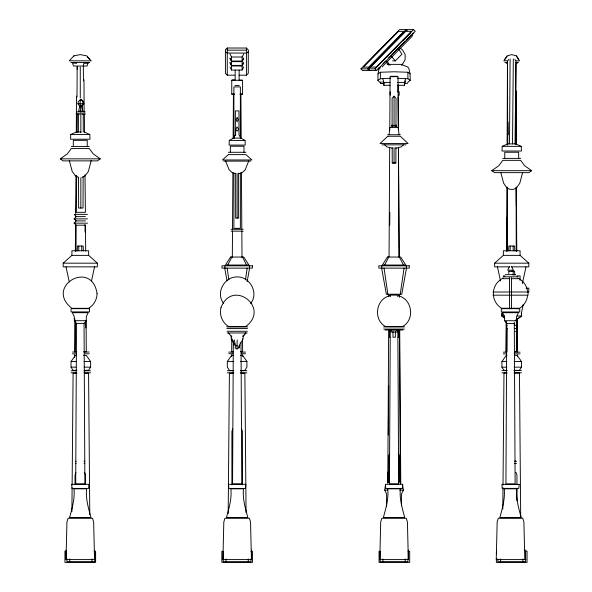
<?xml version="1.0" encoding="UTF-8"?>
<svg xmlns="http://www.w3.org/2000/svg" width="592" height="592" viewBox="0 0 592 592"><rect width="100%" height="100%" fill="white"/><g stroke="black" fill="none" stroke-linecap="round" stroke-linejoin="round"><path stroke-width="0.89" d="M394.05 126.385L394.05 96.17L396.011 98.346L396.004 126.399M507.455 61.368L507.174 144.492M507.048 328.582L507.004 351.685L506.264 351.685L506.397 322.085M507.196 250.956L507.314 187.198M507.388 144.685L507.47 64.313M515.647 143.893L507.788 143.893L502.201 146.35L502.009 151.019L521.426 151.019L521.234 146.35L515.647 143.893L515.965 64.313M83.124 176.779L83.028 208.036L78.632 208.036L78.536 177.696M392.185 147.549L392.237 162.933L395.87 162.933L395.922 147.549M396.004 126.732L396.004 124.919M506.708 250.86L506.989 187.042M76.294 132.26L76.501 96.045M75.584 321.301L75.391 351.796L76.116 351.796M76.013 251.067L76.176 225.189L74.126 223.162L76.19 220.905L85.463 220.905M77.012 97.036L77.167 66.896M76.523 323.41L75.68 483.908L84.885 483.908L84.042 323.41L86.21 320.694L86.343 316.431L88.215 312.687L72.365 312.687L74.222 316.431L74.355 320.694L76.523 323.41L84.042 323.41M233.315 340.933L232.56 483.908L241.773 483.908L241.025 342.775M387.782 483.087L388.648 329.759M388.84 296.511L388.848 294.661M389.062 256.795L389.677 147.808M389.78 130.262L390.084 76.686L398.024 76.686L398.32 128.412M390.261 329.862L389.447 483.908L398.66 483.908L397.846 329.862M507.455 83.228L507.788 143.893M506.767 323.461L505.931 483.93L515.121 483.93L514.285 323.461L506.767 323.461L504.606 320.731L504.473 316.424L502.608 312.694L518.444 312.694L516.579 316.424L516.439 320.731L504.606 320.731M74.496 357.538L74.518 354.771M74.54 352.003L74.807 318.762M75.339 251.363L75.561 223.665M75.576 221.815L75.591 219.972M75.613 217.205L75.628 215.355M75.643 213.505L75.946 175.654M231.642 356.48L231.657 354.63M231.679 351.863L231.768 338.002M232.323 257.638L232.501 230.85M232.515 229L232.9 172.657M233.137 138.476L233.44 94.135L233.944 94.121M235.172 70.263L235.179 80.431M239.101 70.263L239.109 80.431M387.982 482.991L388.056 471.905M388.308 434.957L388.648 385.999M389.743 225.278L389.832 212.343M505.975 352.003L506.219 321.53M506.774 251.363L507.048 217.205M507.625 145.181L507.64 143.338M71.898 511.754L72.106 487.749M72.128 484.974L73.09 373.241L76.975 373.241M228.186 513.612L229.4 373.271L233.263 373.271M502.808 509.002L502.993 487.727M503.015 484.952L503.977 373.049L507.137 373.049M76.975 370.303L73.127 370.303L71.003 367.144L71.062 361.505L75.376 355.407L76.094 355.407M76.657 175.624L76.25 212.328L85.403 212.328L84.996 174.707M77.123 132.504L77.323 114.152L79.084 114.152M233.736 355.355L231.672 355.355L227.358 361.409L227.298 366.988L229.415 370.474L233.278 370.474M507.159 370.348L504.021 370.348L501.89 367.158L501.949 361.512L506.264 355.37L506.981 355.37M509.483 143.893L510.104 58.911M384.238 83.539L380.937 83.42L377.903 80.357L378.007 73.896L379.117 68.679L380.168 67.037M512.509 143.893L513.331 58.911M77.189 69.249L77.234 66.526M515.047 143.893L515.98 61.368M78.706 250.779L78.803 246.028M510.156 250.779L510.26 246.028M66.023 559.581L66.926 522.003L68.058 518.259L92.507 518.259L93.647 522.003L94.557 559.581L66.023 559.581L66.045 550.234M238.931 347.941L238.99 346.002M81.074 131.986L76.353 131.986L70.766 134.465L70.574 139.209L89.991 139.209L89.799 134.465L84.212 131.986M229.282 140.422L229.097 145.077L245.236 145.077L245.051 140.422L240.87 138.099L233.47 138.099L229.282 140.422L245.051 140.422M77.204 250.779L77.419 246.028L83.146 246.028L83.361 250.779M504.747 318.089L501.912 316.032L502.046 313.116L501.912 316.032L504.673 318.089M508.639 250.779L508.854 246.028L514.581 246.028L514.796 250.779M508.75 273.519L508.854 271.151M80.275 111.222C81.163 107.337 79.358 103.526 80.527 99.715L82.125 100.166L83.354 101.521L83.768 103.77L81.97 106.027L82.947 111.222L78.714 111.222L79.691 106.027L77.915 103.77L78.299 101.521L80.527 99.715L81.777 100.166L82.673 101.521L82.984 103.77L81.681 106.027L82.377 111.222M508.461 59.326L507.966 60.821L503.866 60.821L507.085 55.855L511.71 54.619L516.35 55.855L519.569 60.821L515.469 60.821L514.973 59.326M237.17 339.934L237.007 349.102L235.061 347.941L235.579 345.617L234.21 339.808M386.598 506.671L386.598 493.854L384.741 490.109L385.496 484.811M245.465 279.831L247.16 268.139M400.259 294.224L404.047 268.139M83.376 66.03L83.849 63.3L88.016 63.3M247.153 281.629L249.602 268.139M406.482 268.139L401.761 294.224L386.347 294.224L381.618 268.139M517.267 63.3L515.795 63.174M91.494 280.948L94.557 266.859M522.351 283.59L525.985 266.859M523.298 304.31L521.389 313.116L521.522 316.032L516.002 320.154M91.264 160.432L88.356 171.48L85.152 175.765L82.088 177.348M522.64 172.509L519.791 183.194L516.587 187.864L513.523 189.336L509.912 189.336L506.848 187.864L503.644 183.194L500.795 172.509M239.738 345.232L239.323 346.779L239.146 345.876M397.254 85.292L404.395 85.292L404.395 82.421L405.461 78.936M404.395 85.292L405.727 80.949M239.175 346.905L238.768 348.2L238.591 347.423M413.157 32.997L412.025 36.46L382.084 66.889M75.88 472.571L75.043 475.021L75.043 484.212M232.752 428.904L231.909 431.353L231.909 484.937M389.64 453.309L388.796 455.759L388.796 482.228L389.506 482.228M88.075 63.048L87.039 66.03L73.526 66.03L72.49 63.048L76.708 63.3M248.714 160.994L245.236 169.734L242.032 172.76L238.968 173.685M402.612 484.811L403.367 490.109L401.524 493.854L401.524 505.76M229.985 57.957L231.553 61.043L242.135 61.065L243.712 57.972M229.985 62.308L231.553 65.394L242.135 65.409L242.135 61.657L243.712 58.571M242.135 65.409L243.712 62.323M229.985 66.955L231.553 70.041L242.135 70.041L242.135 66.008L243.319 63.692M242.135 70.041L243.712 66.955M242.135 61.065L242.135 57.01L243.712 53.939M227.735 265.038L231.849 257.039M384.622 265.038L388.737 257.039M233.47 138.099L235.364 134.606L235.364 110.882L238.968 110.882L238.968 134.606L240.87 138.099M402.619 64.04L405.143 59.622L405.143 54.523L402.619 50.083A9.909 9.746 -90 0 0 399.844 48.115M240.463 343.293L243.09 339.031L243.231 336.064L245.858 332.963L243.231 336.064L242.409 336.064M235.653 129.256L237.133 126.932L238.613 129.256L237.133 131.121L235.653 129.256L235.653 135.657M509.557 266.333L507.707 270.204L513.345 270.204L511.495 266.333M514.441 355.37L517.171 355.37L521.485 361.512L521.545 367.158L519.421 370.348L514.034 370.348M83.553 355.407L86.284 355.407L90.598 361.505L90.657 367.144L88.548 370.303L84.686 370.303M504.917 59.326L507.115 56.351M250.638 303.496C259.007 293.277 250.194 276.575 237.17 276.923C224.139 276.575 215.325 293.277 223.695 303.496M89.769 59.326L86.743 55.855L80.275 54.619L73.822 55.855L69.331 60.821L91.235 60.821L87.313 56.95M394.05 96.17L392.096 98.346L392.104 126.399M76.19 220.905L74.163 218.87L76.235 216.613L85.448 216.613M360.957 68.842L367.528 68.842L369.208 70.537L362.63 70.537L360.957 68.842L399.578 29.6L406.149 29.6L407.259 30.732M363.503 66.829L398.335 31.435M367.528 68.842L406.149 29.6M369.275 67.458L372.353 64.321M379.146 57.424L384.149 52.333M368.372 68.842L406.985 29.6L413.556 29.6L415.229 31.302L376.616 70.537L370.044 70.537L368.372 68.842L374.943 68.842L376.616 70.537M370.244 67.458L405.69 31.361L411.433 31.361L376.26 67.103L370.518 67.103M374.943 68.842L413.556 29.6M386.502 57.424L388.352 55.544M394.672 49.129L397.831 45.917M402.826 40.841L410.226 33.315M379.191 67.518L377.911 68.82L380.079 68.339M383.031 63.61L385.599 61.006M388.803 57.75L404.824 41.47M406.105 40.167L411.233 34.95M392.592 60.88L395.352 60.88L401.946 54.183L398.697 49.106M403.618 144.603L401.339 146.86L395.678 148.237M239.124 75.177L246.42 75.177L248.277 73.356L248.277 49.854L246.42 48.033L227.269 48.019L225.411 49.839L225.411 73.341L227.269 75.177L234.565 75.177M63.189 263.181L71.906 255.374L88.659 255.374L97.377 263.181L97.377 266.859L63.189 266.859L63.189 263.181L97.377 263.181M509.771 266.859L494.631 266.859L494.631 263.181L503.348 255.374L520.087 255.374L528.804 263.181L528.804 266.859L511.592 266.859M387.264 64.38L401.006 64.38L407.844 67.037L408.894 68.679L410.086 73.896L410.204 80.357L408.206 81.918L407.326 83.42L404.854 83.509M515.854 320.154L521.522 316.032L521.374 313.116M100.255 158.841L97.451 160.869L63.115 160.869L60.31 158.841L67.355 153.876L71.336 148.459L89.229 148.459L93.21 153.876L100.255 158.841L60.31 158.841M531.69 170.666L528.885 172.635L494.549 172.635L491.745 170.666L498.79 165.753L502.771 160.351L520.664 160.351L524.645 165.753L531.69 170.666L491.745 170.666M378.007 73.896L380.367 72.254L394.131 71.78L407.895 72.254L410.086 73.896M377.903 80.357L380.367 78.729L390.69 78.285M248.277 51.941L246.42 53.058L227.269 53.043L225.411 51.911M389.714 295.771C375.698 298.997 372.967 319.88 385.658 326.636L402.442 326.636C415.14 319.88 412.409 298.997 398.386 295.771M79.883 100.166L81.134 99.715M514.544 463.691L516.283 463.381L515.499 463.381M239.878 80.342L242.579 80.29L242.579 94.135L240.537 94.18M234.454 80.342L231.753 80.29L234.462 80.283L231.753 80.29L231.753 94.135L234.462 94.091M392.237 162.933L395.87 162.933M232.478 80.327L234.824 80.26M242.579 80.29L231.753 80.29M239.508 80.283L241.862 80.327M227.269 50.165L246.42 50.165M229.985 53.924L231.553 57.01L242.135 57.01M70.796 62.552L89.769 62.552M504.917 62.552L507.573 62.552M515.861 62.552L518.525 62.552M390.454 76.301L397.654 76.301M382.809 78.936L383.875 82.421L390.121 82.421M397.254 82.421L404.395 82.421M382.809 81.814L383.875 85.292L390.121 85.292M234.987 85.529L239.272 85.529M390.143 91.753L390.143 95.201M397.254 91.753L399.215 91.753L399.215 95.201L398.179 95.201M77.915 103.77L83.768 103.77M79.691 106.027L81.97 106.027M76.449 111.895L85.233 111.895M76.153 113.93L80.061 113.93M81.622 113.93L85.522 113.93M82.577 114.152L84.33 114.152L84.53 132.504M391.534 125.896L396.573 125.896M70.766 134.465L89.799 134.465M387.775 134.739L400.333 134.739M382.01 144.84L406.097 144.84M71.336 146.431L89.229 146.431M502.201 146.35L521.234 146.35M228.394 152.285L245.946 152.285M502.771 158.39L520.664 158.39M223.732 161.128L250.601 161.128M87.475 214.356L74.2 214.356L76.235 216.613M74.163 218.87L87.512 218.87M74.126 223.162L87.549 223.162M76.176 225.189L85.5 225.189L85.662 251.067M231.095 229.282L243.171 229.282M231.095 231.146L243.171 231.146M494.631 263.181L528.804 263.181M511.725 271.151L514.581 271.151L514.759 275.102M509.061 271.358L511.991 271.358M505.309 274.658L515.743 274.658M503.363 275.894L504.998 275.894M516.801 275.894L520.072 275.894L520.072 280.342M503.015 276.812L518.037 276.812M503.052 278.677L509.771 278.677M511.266 278.677L518 278.677M526.081 288.149L528.804 288.149L528.804 291.982L492.995 292.026M492.995 295.179L528.049 295.179L528.049 292.026M502.127 308.247L518.91 308.247M501.912 316.032L504.443 316.032M517.371 316.032L521.522 316.032M74.355 320.694L86.21 320.694M514.3 323.994L514.315 322.218M507.137 325.371L506.671 325.371L506.671 328.434L507.137 328.434M514.611 325.371L516.764 325.371L516.764 328.434L514.611 328.434M226.64 326.895L247.7 326.895M383.52 326.895L404.58 326.895M226.832 328.575L247.508 328.575M383.712 329.085L404.388 329.085M385.022 329.996L403.085 329.996M390.084 330.765L389.477 330.765L389.477 337.225L390.084 337.225M398.016 330.765L398.631 330.765L398.631 337.225L398.016 337.225M227.025 331.283L247.315 331.283M514.714 331.498L515.366 331.498M227.217 332.963L247.116 332.963M228.475 332.963L231.109 336.064L231.923 336.064M231.687 351.633L233.736 351.633M240.515 351.633L242.579 351.633M514.441 351.685L517.171 351.685L517.023 318.385M83.553 351.796L86.284 351.796L86.092 320.376M72.468 352.025L76.642 352.025M85.019 352.025L89.192 352.025M228.764 352.099L232.952 352.099M241.314 352.099L245.495 352.099M503.355 352.173L506.767 352.173M514.233 352.173L520.079 352.173M228.749 353.727L232.937 353.727M241.314 353.727L245.51 353.727M72.446 353.831L76.642 353.831M85.019 353.831L89.214 353.831M503.333 353.898L506.767 353.898M514.233 353.898L520.102 353.898M240.53 355.355L242.579 355.355L246.894 361.409L246.953 366.988L244.836 370.474L240.981 370.474M227.358 361.409L233.877 361.409M240.382 361.409L246.894 361.409M71.062 361.505L75.939 361.505M84.094 361.505L90.598 361.505M501.949 361.512L506.826 361.512M514.167 361.512L521.485 361.512M71.003 367.144L75.917 367.144M84.101 367.144L90.657 367.144M501.89 367.158L506.811 367.158M514.174 367.158L521.545 367.158M501.972 370.599L506.848 370.599M514.159 370.599L521.463 370.599M71.099 370.755L75.961 370.755M84.079 370.755L90.576 370.755M227.387 370.71L233.884 370.71M240.382 370.71L246.864 370.71M71.062 372.79L75.939 372.79M84.094 372.79L90.598 372.79M227.358 372.805L233.877 372.805M240.382 372.805L246.894 372.805M501.949 372.805L506.826 372.805M514.167 372.805L521.485 372.805M514.048 373.049L519.458 373.049L520.701 517.319M84.7 373.241L88.571 373.241L89.784 514.529M240.996 373.271L244.866 373.271L246.072 512.687M75.717 461.235L76.168 461.235M84.079 461.235L84.848 461.235M515.499 461.235L516.283 461.235L514.566 461.138M75.717 463.381L76.168 463.381M84.079 463.381L84.848 463.381M84.249 472.571L84.686 472.571L85.522 475.021L85.522 484.212M515.366 472.571L516.113 472.571L516.949 475.021L516.949 484.212M398.601 482.228L399.311 482.228L399.311 455.759L398.468 453.309M384.741 490.109L387.693 490.109M399.57 490.109L403.367 490.109M524.312 550.234L525.948 550.234M66.467 551.226L64.957 551.226L64.957 562.393L95.608 562.393L95.608 551.226L94.098 551.226M223.347 551.315L221.845 551.315L221.845 562.4L252.488 562.4L252.488 551.315L250.986 551.315M380.552 551.293L379.05 551.293L379.05 562.37L409.694 562.37L409.694 551.293L408.191 551.293M525.533 551.226L527.043 551.226L527.043 562.393L496.392 562.393L496.392 558.952M251.445 559.581L222.91 559.581L223.813 522.003L224.945 518.259L249.395 518.259L250.534 522.003L251.445 559.581L251.445 550.153M408.325 559.581L379.79 559.581L380.7 522.003L381.825 518.259L406.275 518.259L407.422 522.003L408.325 559.581L408.325 550.153M525.948 559.573L496.251 559.573L497.162 521.966L498.286 518.237L522.758 518.237L523.89 521.966L524.801 559.573M229.985 58.564L231.553 61.642L242.135 61.657M229.985 62.9L231.553 65.993L242.135 66.008M239.871 94.091L242.579 94.135M233.796 94.18L231.753 94.135M397.572 78.285L407.895 78.729L410.204 80.357M240.396 94.121L240.9 94.135L241.203 138.476M507.64 63.174L506.175 63.3M392.429 148.237L386.768 146.86L384.489 144.603M235.579 345.617L237.244 345.876M235.364 173.685L232.301 172.76L229.097 169.734L225.619 160.994M78.477 177.348L75.413 175.765L72.209 171.48L69.301 160.432M391.445 56.477L395.352 60.88M516.35 55.855L518.525 59.326M387.205 61.094L388.885 64.04M386.295 61.827L387.56 64.04A9.857 9.694 -90 0 0 388.84 65.135M399.371 257.039L403.485 265.038M242.483 257.039L246.598 265.038M232.042 339.416L234.343 344.581M241.58 428.904L242.424 431.353L242.424 484.937M237.407 348.2L237.584 348.843M497.45 266.859L500.514 280.948M66.008 266.859L69.264 281.829M224.738 268.139L227.017 280.734M384.06 268.139L387.841 294.224M227.173 268.139L228.867 279.831M234.151 345.358L233.884 343.293L231.243 339.031L231.109 336.064M73.822 55.855L73.867 56.351M239.738 343.937L239.812 345.232M513.131 246.028L513.227 250.779M513.16 271.151L513.242 275.102M81.674 246.028L81.777 250.779M507.492 91.087L507.647 100.196M508.017 122.041L508.232 134.791M83.331 66.526L83.465 80.912M516.15 187.657L516.298 206.12M516.52 233.818L516.661 251.363M517.193 318.762L517.46 352.003M517.482 354.771L517.497 356.621M85.011 224.59L85.07 231.975M85.773 320.612L85.833 327.998M398.12 96.881L398.342 129.211M398.468 147.682L399.215 257.601M399.467 294.557L399.489 297.325M399.711 329.655L400.769 483.916M398.431 147.808L399.045 256.795M399.26 294.661L399.267 296.511M399.459 329.759L400.325 483.087M241.432 172.657L241.817 229M241.832 230.85L242.017 257.638M242.498 338.757L242.661 351.863M242.676 354.63L242.69 356.48M84.16 112.258L83.975 79.668M516.002 90.842L516.246 144.492M516.431 187.042L516.72 250.86M392.104 124.919L392.104 126.732M515.943 91.087L516.046 144.685M516.12 187.198L516.239 250.956M516.372 319.34L516.379 324.882M516.387 328.582L516.431 351.685M525.607 551.611L525.607 561.682L497.835 561.682L497.835 558.937M522.869 558.937L522.869 561.682M520.087 255.374L520.087 250.779L503.348 250.779L503.348 255.374M518.673 158.39L518.673 152.248L504.761 152.248L504.761 158.39M516.949 488.807L516.949 500.758M511.525 277.67L511.525 308.787M509.527 277.67L509.527 308.787M500.566 558.937L500.566 561.682M496.392 551.226L496.392 553.801M407.895 72.254L407.895 78.729M407.94 558.944L407.94 561.682L380.168 561.682L380.168 551.64M406.29 265.815L406.29 268.139M405.217 558.944L405.217 561.682M398.934 134.739L398.423 127.435L389.684 127.435L389.173 134.739M398.024 84.871L398.024 91.753M397.765 296.681L397.765 295.127L390.343 295.127L390.343 296.681M395.375 331.409L395.375 337.225L392.984 337.225L392.984 331.409M394.05 147.571L394.05 162.933M383.875 82.421L383.875 85.292M382.891 558.944L382.891 561.682M381.825 265.815L381.825 268.139M380.937 81.57L380.937 83.42M380.367 72.254L380.367 78.729M251.015 558.959L251.015 561.682L223.243 561.682L223.243 551.677M249.41 265.815L249.41 268.139M248.285 558.959L248.285 561.682M246.42 48.033L246.42 75.177M243.985 152.285L243.985 146.239L230.347 146.239L230.347 152.285M240.367 138.691L240.367 86.92L233.899 86.92L233.899 138.691M240.367 172.886L240.367 228.349L233.899 228.349L233.899 172.886M238.613 173.219L238.613 218.115L235.653 218.115L235.653 173.219M237.133 173.537L237.133 218.115M231.553 57.01L231.553 61.043M231.553 61.642L231.553 65.394M231.553 65.993L231.553 70.041M227.269 48.019L227.269 75.177M225.966 558.959L225.966 561.682M224.945 265.815L224.945 268.139M94.713 551.529L94.713 561.682L66.94 561.682L66.94 558.915M92.004 558.915L92.004 561.682M88.659 255.374L88.659 250.779L71.906 250.779L71.906 255.374M87.239 146.431L87.239 140.334L73.327 140.334L73.327 146.431M83.257 114.833L83.257 131.986M80.838 112.798L80.838 132.66M80.838 177.696L80.838 208.036M80.275 67.103L80.275 98.028M78.396 114.833L78.396 131.986M69.678 558.915L69.678 561.682M402.656 64.106A9.909 9.746 -90 0 1 401.369 65.209M390.135 65.209A9.909 9.746 -90 0 1 388.848 64.106M502.43 308.817A17.227 17.227 0 0 1 503.185 278.07M527.635 295.275A17.227 17.227 0 0 1 518.614 308.817M517.867 278.07A17.227 17.227 0 0 1 527.635 291.982M73.97 488.814C75.029 498.708 72.076 508.365 69.59 517.608L90.976 517.608C88.482 508.365 85.566 498.708 86.595 488.814L73.97 488.814M230.858 488.814C231.916 498.708 228.963 508.365 226.47 517.608L247.863 517.608C245.369 508.365 242.446 498.708 243.482 488.814L230.858 488.814M387.738 488.814C388.803 498.708 385.843 508.365 383.357 517.608L404.75 517.608C402.257 508.365 399.334 498.708 400.362 488.814L387.738 488.814M504.214 488.814C505.272 498.723 502.305 508.395 499.833 517.66L521.219 517.66C518.747 508.395 515.78 498.723 516.838 488.814L504.214 488.814M88.911 484.3L88.6 488.43L71.965 488.43L71.669 484.3L88.911 484.3M245.798 484.3L245.488 488.43L228.852 488.43L228.549 484.3L245.798 484.3M402.686 484.3L402.368 488.43L385.732 488.43L385.436 484.3L402.686 484.3M519.147 484.36L518.836 488.385L502.208 488.385L501.905 484.36L519.147 484.36M97.066 293.706C96.984 299.641 93.714 305.198 88.674 308.299L71.891 308.299C43.986 286.528 92.086 258.697 97.066 293.706M220.964 307.655C219.055 314.87 222.377 322.825 228.778 326.636L245.562 326.636C271.166 308.055 232.323 278.048 220.964 307.655M237.133 117.63L236.082 119.725L237.133 121.819L238.184 119.725L237.133 117.63M230.554 257.039L225.448 265.038L248.884 265.038L243.778 257.039L230.554 257.039M387.442 257.039L382.336 265.038L405.772 265.038L400.666 257.039L387.442 257.039M398.275 31.361L363.111 67.103L368.846 67.103L404.018 31.361L398.275 31.361M387.775 136.264L380.034 143.508L408.073 143.508L400.333 136.264L387.775 136.264M228.394 154.616L222.459 159.966L251.881 159.966L245.946 154.616L228.394 154.616M252.377 265.815L221.97 265.815L221.97 268.139L252.377 268.139L252.377 265.815M409.264 265.815L378.858 265.815L378.858 268.139L409.264 268.139L409.264 265.815M89.488 308.684L71.07 308.684L71.07 311.917L89.488 311.917L89.488 308.684M519.732 308.676L501.32 308.676L501.32 311.977L519.732 311.977L519.732 308.676M397.128 329.737L391.231 329.737L391.231 332.06L397.128 332.06L397.128 329.737"/></g></svg>
